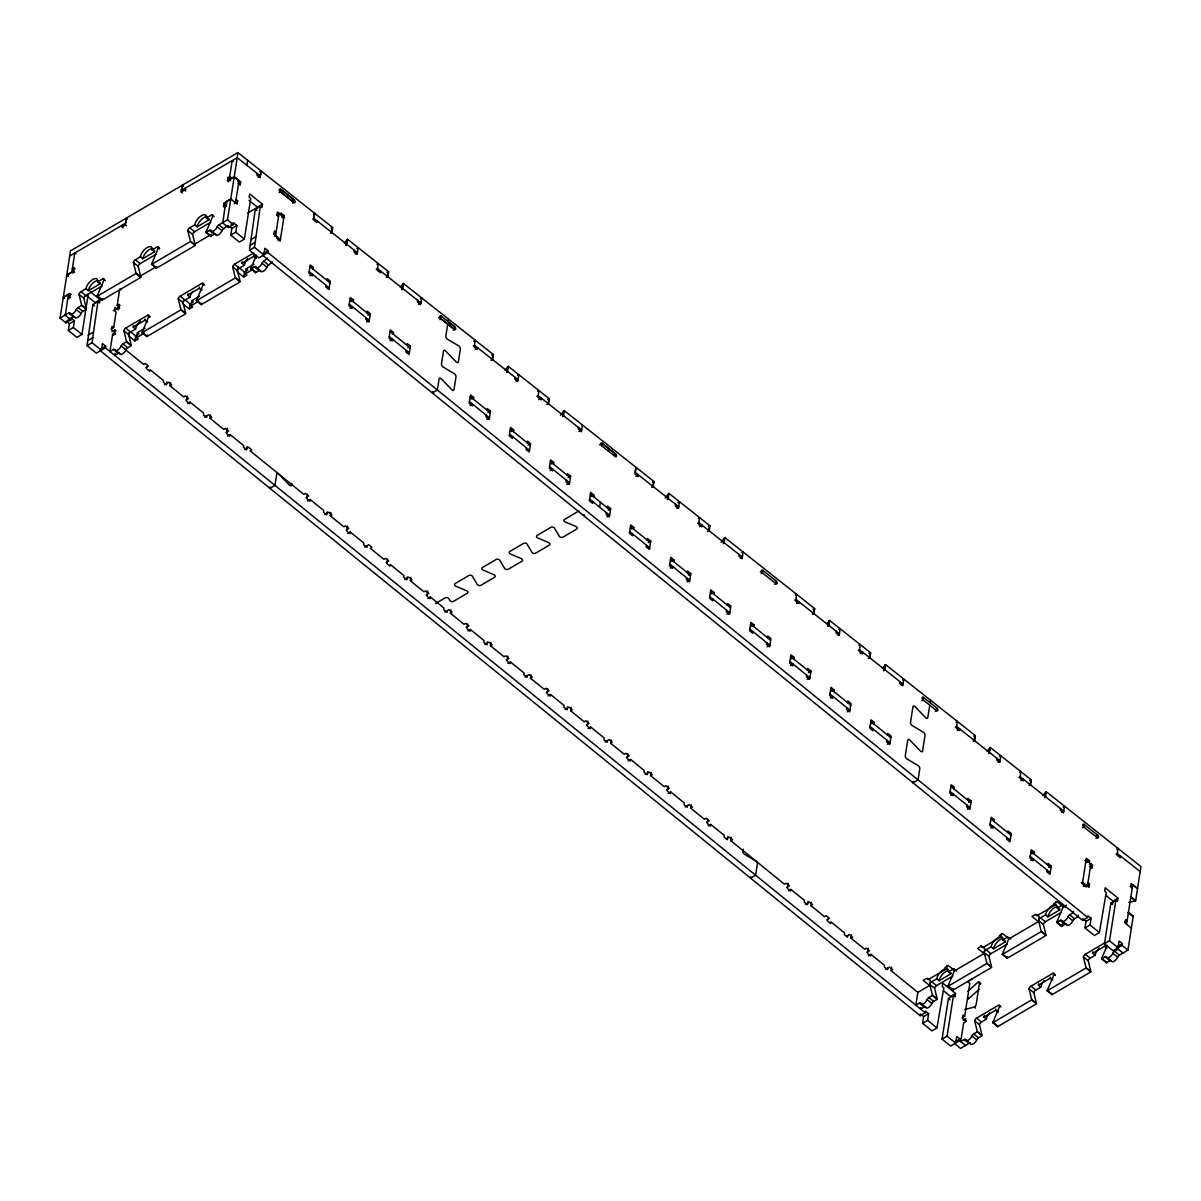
<?xml version="1.0" encoding="UTF-8"?>
<svg xmlns="http://www.w3.org/2000/svg" width="1201" height="1201" viewBox="0 0 1201 1201"><rect width="100%" height="100%" fill="white"/><g stroke="black" fill="none" stroke-linecap="round" stroke-linejoin="round"><path stroke-width="1.5" d="M97.912 301.661L92.057 342.675L101.409 350.257L102.445 343.576L105.658 346.173L105.403 347.84L96.38 353.199L87.042 345.618L92.882 304.604L97.912 301.661L99.518 302.952L100.028 299.619L90.195 291.633M260.332 206.302L254.492 247.316L263.83 254.897L264.881 248.232L268.078 250.829L267.823 252.495L258.815 257.855L249.463 250.273L255.318 209.244L260.332 206.302L261.938 207.608L262.464 204.26L249.643 193.871L249.117 197.204L250.724 198.51L244.358 239.104L239.344 242.062L230.772 235.111L231.823 228.43L236.837 225.488L233.64 222.891L231.117 224.362M679.436 502.033L677.799 502.694M699.507 517.901L698.291 518.322M998.031 762.08L1000.163 760.533M1018.958 777.467L1020.25 776.416M68.127 276.065L66.806 274.999L70.454 250.889L237.903 152.587L332.677 227.529L331.986 232.589A2.327 1.591 7.9 0 1 331.431 232.829L330.305 233.099M126.27 218.132L125.58 223.206L69.778 255.978M182.087 185.359L181.396 190.434L237.228 157.676L237.903 152.587M246.896 165.333L247.601 160.258M257.134 173.409L256.894 175.106L260.107 177.643L261.037 170.887L259.821 171.638M258.275 177.208L260.377 175.977L261.067 170.902M279.172 192.565L280.449 191.86L280.809 189.323A1.756 0.976 59.6 0 0 279.398 189.608A1.756 0.976 59.6 0 0 280.418 191.83L293.81 202.429A1.756 0.976 59.6 0 0 295.191 202.113A1.756 0.976 59.6 0 0 294.155 199.891L280.779 189.293L279.202 190.208M292.549 203.164L293.84 202.444L294.185 199.906L280.809 189.323M314.602 213.223L313.656 219.978L316.869 222.53L317.109 220.834M312.665 219.062L313.926 218.312L314.617 213.253L313.371 213.988M331.431 232.829L332.137 227.755A2.327 1.591 7.9 0 0 332.677 227.529M345.918 245.439L347.179 239.645A2.327 1.591 7.9 0 1 347.599 239.314L388.614 271.741L387.908 276.815A2.327 1.591 7.9 0 1 387.368 277.056L386.242 277.326M347.599 239.314L346.894 244.388A2.327 1.591 7.9 0 0 346.488 244.719M354.205 250.168L353.965 251.85L357.177 254.402L358.108 247.631L356.862 248.367M380.717 271.126L380.477 272.822L377.264 270.27L378.195 263.514L376.949 264.25M387.368 277.056L388.073 271.981A2.327 1.591 7.9 0 0 388.614 271.741M401.855 289.666L403.116 283.871A2.327 1.591 7.9 0 1 403.536 283.541L475.101 340.123M403.536 283.541L402.83 288.615A2.327 1.591 7.9 0 0 402.41 288.946M417.648 300.325L417.408 302.021L420.62 304.559L421.746 297.938L420.485 298.674M439.866 319.631L441.127 318.896L441.473 316.358L438.965 317.83M453.257 330.215L454.518 329.479L454.864 326.942L441.292 316.208A1.756 0.976 59.6 0 0 439.911 316.524A1.756 0.976 59.6 0 0 440.932 318.745L454.323 329.329A1.756 0.976 59.6 0 0 455.704 329.014A1.756 0.976 59.6 0 0 454.669 326.792L448.108 321.598L448.498 319.091M490.984 360.135L492.11 359.865A2.327 1.591 7.9 0 0 492.65 359.639L493.356 354.565L475.296 340.288L474.17 346.894L477.382 349.431L477.623 347.75L475.116 349.221M492.11 359.865L492.815 354.79A2.327 1.591 7.9 0 0 493.356 354.565M506.597 372.475L507.858 366.68A2.327 1.591 7.9 0 1 508.263 366.35L549.292 398.777L548.587 403.851A2.327 1.591 7.9 0 1 548.046 404.091L546.92 404.362M508.263 366.35L507.573 371.424A2.327 1.591 7.9 0 0 507.152 371.755M514.884 377.204L514.644 378.9L517.856 381.438L518.787 374.667L517.541 375.418M548.046 404.091L548.752 399.017A2.327 1.591 7.9 0 0 549.292 398.777M562.533 416.702L563.794 410.907A2.327 1.591 7.9 0 1 564.2 410.577L654.035 481.601L653.329 486.675A2.327 1.591 7.9 0 1 652.789 486.9L651.663 487.171M564.2 410.577L563.509 415.651A2.327 1.591 7.9 0 0 563.089 415.981M578.492 427.496L578.251 429.177L581.464 431.729L582.395 424.959M615.122 456.455L615.467 453.918L602.076 443.319L601.716 445.856L615.167 456.5A1.756 0.976 59.6 0 0 616.548 456.185A1.756 0.976 59.6 0 0 615.513 453.963L602.136 443.379A1.756 0.976 59.6 0 0 600.755 443.694A1.756 0.976 59.6 0 0 601.776 445.901M608.427 451.171L608.757 448.619M652.789 486.9L653.479 481.826A2.327 1.591 7.9 0 0 654.035 481.601M667.276 499.511L668.537 493.716A2.327 1.591 7.9 0 1 668.942 493.386L709.971 525.828L709.266 530.887A2.327 1.591 7.9 0 1 708.725 531.127L707.599 531.397M668.942 493.386L668.251 498.46A2.327 1.591 7.9 0 0 667.831 498.79M675.562 504.24L675.322 505.936L678.535 508.473L679.466 501.703M699.552 517.586L698.622 524.357L701.834 526.894L702.06 525.197L699.552 526.669M708.725 531.127L709.416 526.053A2.327 1.591 7.9 0 0 709.971 525.828M723.212 543.738L724.473 537.943A2.327 1.591 7.9 0 1 724.879 537.613L743.104 552.01L741.843 552.76M724.879 537.613L724.188 542.687A2.327 1.591 7.9 0 0 723.768 543.017M739.17 554.532L738.93 556.228L742.143 558.765L743.089 551.98L814.713 608.637L814.008 613.711A2.327 1.591 7.9 0 1 813.467 613.936L812.341 614.206M775.876 583.551L776.221 581.014L762.815 570.415A1.756 0.976 59.6 0 0 761.434 570.73A1.756 0.976 59.6 0 0 762.455 572.952L775.876 583.551L774.615 584.286M813.467 613.936L814.158 608.862A2.327 1.591 7.9 0 0 814.713 608.637M827.954 626.547L829.215 620.752A2.327 1.591 7.9 0 1 829.621 620.422L870.65 652.864L869.944 657.938A2.327 1.591 7.9 0 1 869.404 658.163L868.278 658.433M829.621 620.422L828.93 625.496A2.327 1.591 7.9 0 0 828.51 625.826M836.241 631.276L836.001 632.972L839.214 635.509L840.145 628.754L838.898 629.489M869.404 658.163L870.094 653.089A2.327 1.591 7.9 0 0 870.65 652.864M883.891 670.774L885.152 664.979A2.327 1.591 7.9 0 1 885.557 664.648L975.392 735.673L974.687 740.747A2.327 1.591 7.9 0 1 974.146 740.972L973.02 741.242M885.557 664.648L884.852 669.723A2.327 1.591 7.9 0 0 884.446 670.053M899.834 681.567L899.609 683.264L902.822 685.801L903.752 679.03L902.521 679.796M923.494 697.451L936.9 708.05A1.756 0.976 59.6 0 1 937.906 710.256A1.756 0.976 59.6 0 1 936.525 710.572L923.134 699.988A1.756 0.976 59.6 0 1 922.113 697.766A1.756 0.976 59.6 0 1 923.494 697.451L923.164 700.003L921.903 700.738M936.9 708.05L936.54 710.587L935.294 711.322M974.146 740.972L974.837 735.898A2.327 1.591 7.9 0 0 975.392 735.673M988.633 753.582L989.894 747.803A2.327 1.591 7.9 0 1 990.3 747.457L1031.329 779.899L1030.623 784.974A2.327 1.591 7.9 0 1 1030.083 785.199L1028.957 785.469M990.3 747.457L989.594 752.532A2.327 1.591 7.9 0 0 989.189 752.862M996.92 758.311L996.68 760.008L999.893 762.545L1000.823 755.789L999.562 756.525M1030.083 785.199L1030.773 780.125A2.327 1.591 7.9 0 0 1031.329 779.899M1044.57 797.809L1045.831 792.014A2.327 1.591 7.9 0 1 1046.236 791.684L1140.95 866.567L1135.696 900.66A2.327 1.081 -51 0 1 1135.305 900.84M1046.236 791.684L1045.531 796.758A2.327 1.591 7.9 0 0 1045.125 797.089M1060.513 808.603L1060.288 810.3L1063.501 812.837L1064.431 806.081M1084.188 824.502L1083.842 827.039L1082.551 827.759M1120.503 856.028L1120.263 857.724L1117.05 855.172L1117.981 848.416L1116.75 849.167M88.289 293.855L81.938 334.463L76.909 337.406L68.352 330.455L73.366 327.513L74.417 320.832L71.204 318.235L70.949 319.901L65.92 322.859L60.05 318.085L66.761 275.239L73.456 271.306L73.982 267.973L75.183 268.934M65.244 314.061L65.079 315.142L70.949 319.901M70.274 295.866L68.337 294.29L65.379 315.383M66.806 274.999L71.82 272.042L74.807 252.946L76.008 253.921M68.982 298.839L67.781 297.878L69.448 296.887L69.973 293.554L71.174 294.53M65.92 322.859L66.19 321.192L69.388 323.79L68.352 330.455M69.883 319.046L70.048 317.965M100.629 349.131L100.374 350.797L920.176 1015.701L925.19 1012.758L925.461 1011.092L928.658 1013.689L927.622 1020.37L922.593 1023.312L931.946 1030.893L936.96 1027.951L943.836 987.762L942.23 986.456L942.755 983.124L955.576 993.512L955.05 996.845L953.444 995.554L948.43 998.496L942.064 1039.105L950.637 1046.056L959.644 1040.697L959.899 1039.03L956.702 1036.433L955.651 1043.099L947.094 1036.148L953.444 995.554M123.193 227.74L121.992 226.764L122.262 225.097L123.763 226.313M121.992 226.764L125.339 224.797L126.39 218.132L127.591 219.107M116.032 330.921L114.831 329.945L114.32 333.277L112.639 334.268L109.937 351.533L113.464 349.461A2.327 1.081 -51 0 1 114.876 349.641A4.669 2.177 -51 0 0 117.683 350.016A4.669 2.177 -51 0 0 121.181 345.933A2.327 1.081 -51 0 1 122.937 343.891L126.465 341.835L131.269 345.723L127.741 347.795A2.327 1.081 -51 0 0 125.985 349.836A4.669 2.177 -51 0 1 122.487 353.92A4.669 2.177 -51 0 1 119.68 353.559A2.327 1.081 -51 0 0 118.268 353.364L113.464 349.461M111.168 329.059L113.69 327.588L116.122 312.02L114.515 310.714L115.041 307.381L118.253 309.978M119.575 307.291L117.173 305.339L119.71 289.156M113.299 310.639L118.314 307.696L118.839 304.363L120.04 305.339M114.5 333.893L114.771 332.227L111.558 329.629L112.083 326.297L113.69 327.588M115.086 353.274L114.741 355.436L118.268 353.364M129.017 332.407L128.492 335.74L134.902 340.934L138.25 338.967L136.644 337.676L137.439 332.662L145.111 328.158M134.902 340.934L135.683 335.935L137.92 334.614M146.792 366.996L146.522 368.662L149.735 371.274L149.99 369.593L163.606 380.642L163.351 382.308L166.549 384.905L167.014 381.993M182.357 193.001L181.156 192.04L182.207 185.359L183.408 186.335M181.156 192.04L184.504 190.073L184.774 188.392L185.975 189.368M185.84 400.083L188.512 398.507L185.314 395.91L183.633 396.885L170.017 385.836L170.542 382.503M183.408 300.46L182.882 303.808L189.293 309.002L192.64 307.036L191.049 305.73L191.83 300.73L199.501 296.227M189.293 309.002L190.073 304.003L192.31 302.682M187.371 396.15L186.575 401.149L189.788 403.761L190.043 402.08L203.66 413.129L203.404 414.795L206.602 417.393L206.872 415.726M224.707 207.428L223.506 206.452L224.032 203.119L230.727 199.186M228.715 181.831L227.514 180.871L228.04 177.523L229.706 176.547L230.907 177.523M222.77 222.981L225.743 201.888L230.757 198.931L237.167 204.14L237.693 200.792L236.087 199.501M230.547 180.72L229.226 179.64L232.213 160.544L233.414 161.519M227.454 225.563L223.746 228.715A2.327 1.081 -51 0 0 222.005 230.742A4.669 2.177 -51 0 1 218.477 234.826A4.669 2.177 -51 0 1 215.67 234.45A2.327 1.081 -51 0 0 214.273 234.255L210.745 236.342L205.941 232.439L209.469 230.367A2.327 1.081 -51 0 1 210.881 230.547A4.669 2.177 -51 0 0 213.658 230.922A4.669 2.177 -51 0 0 217.171 226.854A2.327 1.081 -51 0 1 218.942 224.812L227.499 219.783L234.21 176.937L239.014 180.826L235.531 203.074L234.27 203.81M229.226 179.64L234.255 176.682L237.228 157.676L260.377 175.977M222.47 222.74L228.355 227.499L228.61 225.833M228.355 227.499L233.369 224.557L233.64 222.891M234.255 176.682L240.65 181.891L240.14 185.224L238.534 183.918M230.772 235.111L235.801 232.153L236.837 225.488M225.893 432.57L228.565 430.994L225.368 428.397L223.686 429.373L210.07 418.323L210.595 414.991M237.798 268.529L237.288 271.876L243.683 277.071L247.046 275.104L245.439 273.798L246.22 268.799L253.891 264.295M243.683 277.071L244.479 272.072L246.7 270.75M227.484 428.217L226.644 433.651L229.841 436.248L230.097 434.567L243.728 445.616L243.458 447.282L246.67 449.895L247.181 446.547M267.508 258.05L263.8 261.202A2.327 1.081 -51 0 0 262.043 263.244A4.669 2.177 -51 0 1 258.545 267.313A4.669 2.177 -51 0 1 255.738 266.952A2.327 1.081 -51 0 0 254.327 266.757L250.799 268.844L255.603 272.732L259.146 270.66A2.327 1.081 -51 0 1 260.542 270.856A4.669 2.177 -51 0 0 263.364 271.216A4.669 2.177 -51 0 0 266.862 267.147A2.327 1.081 -51 0 1 268.619 265.091L272.312 261.953M277.191 236.867L276.936 238.534L280.133 241.146L284.142 215.549L280.929 212.952L280.674 214.619M270.165 486.93L269.94 488.327L274.969 485.384L276.71 474.26A2.327 1.291 59.6 0 1 278.827 474.125L289.456 485.144A2.327 1.291 59.6 0 0 291.573 485.009L291.828 483.418M313.206 269.234L313.461 267.568L310.263 264.971L308.957 273.318L312.155 275.915L312.41 274.248L309.903 275.72M326.041 285.298L325.771 286.964L328.984 289.561L330.29 281.214L327.077 278.617L326.822 280.283M307.426 494.242L306.75 498.625L309.948 501.222L310.218 499.556L323.835 510.59L323.564 512.257L326.777 514.869L327.227 511.941M353.259 301.721L353.514 300.055L350.317 297.458L349.011 305.805L352.208 308.402L352.478 306.735L349.956 308.207M346.053 530.031L348.74 528.455L345.528 525.858L343.861 526.834L330.245 515.799L330.77 512.452M366.095 317.785L365.825 319.451L369.037 322.048L370.343 313.701L367.131 311.104L366.875 312.77M347.584 526.098L346.804 531.112L350.001 533.709L350.272 532.043L363.888 543.077L363.633 544.759L366.83 547.356L367.086 545.674M393.312 334.208L393.568 332.542L390.37 329.945L389.064 338.292L392.262 340.889L392.532 339.222L390.01 340.694M406.148 350.272L405.893 351.938L409.091 354.535L410.397 346.188L407.199 343.591L406.929 345.257M387.578 559.005L386.857 563.599L390.07 566.196L390.325 564.53L403.941 575.564L403.686 577.246L406.884 579.843L407.349 576.915M432.585 391.586L432.36 392.967L437.389 390.025L439.131 378.9A2.327 1.291 59.6 0 1 441.247 378.765L451.876 389.785A2.327 1.291 59.6 0 0 453.993 389.649L455.99 376.904A2.327 1.291 59.6 0 0 454.383 373.751L443.094 366.996A2.327 1.291 59.6 0 1 441.488 363.843L443.484 351.097A2.327 1.291 59.6 0 1 445.616 350.962L456.23 361.981A2.327 1.291 59.6 0 0 458.362 361.846L460.343 349.101A2.327 1.291 59.6 0 0 458.737 345.933L447.448 339.192A2.327 1.291 59.6 0 1 445.841 336.025L447.718 324.105M426.175 595.005L428.847 593.429L425.649 590.832L423.968 591.808L410.352 580.774L410.877 577.426M427.691 591.072L426.91 596.086L430.123 598.683L430.378 597.017L443.995 608.051L443.739 609.733L446.937 612.33L447.207 610.663M473.419 399.182L473.689 397.516L470.477 394.919L469.171 403.266L472.383 405.863L472.639 404.197L470.131 405.668M466.228 627.492L468.9 625.916L465.703 623.319L464.021 624.295L450.405 613.261L450.93 609.913M486.255 415.246L486 416.912L489.197 419.509L490.503 411.162L487.306 408.565L487.036 410.232M467.684 623.98L466.964 628.573L470.176 631.171L470.432 629.504L484.048 640.538L483.793 642.22L486.99 644.817L487.456 641.889M512.692 436.684L512.437 438.35L509.224 435.753L510.53 427.406L513.743 430.003L513.473 431.669M506.282 659.98L508.954 658.403L505.756 655.806L504.075 656.782L490.458 645.748L490.984 642.4M526.308 447.733L526.053 449.399L529.251 451.996L530.557 443.649L527.359 441.052L527.104 442.719M507.813 656.046L507.017 661.06L510.23 663.658L510.485 661.991L524.116 673.04L523.846 674.707L527.059 677.304L527.314 675.638M553.541 464.171L553.796 462.49L550.583 459.893L549.277 468.24L552.49 470.837L552.745 469.171L550.238 470.642M546.335 692.467L549.022 690.89L545.809 688.293L544.143 689.284L530.512 678.235L531.037 674.887M566.362 480.22L566.106 481.886L569.319 484.483L570.625 476.136L567.412 473.539L567.157 475.206M547.836 688.743L547.086 693.547L550.283 696.145L550.538 694.478L564.17 705.527L563.9 707.194L567.112 709.791L567.563 706.864M592.799 501.658L592.543 503.324L589.346 500.727L590.652 492.38L593.849 494.977L593.594 496.659M599.614 507.182L600.395 502.168M586.388 724.954L589.075 723.377L585.863 720.78L584.196 721.771L570.58 710.722L571.091 707.374M606.43 512.707L606.16 514.373L609.372 516.97L610.678 508.624L607.466 506.026L607.211 507.693M587.92 721.02L587.139 726.035L590.337 728.632L590.607 726.965L604.223 738.014L603.953 739.681L607.166 742.278L607.421 740.612M632.867 534.145L632.597 535.811L629.399 533.214L630.705 524.867L633.903 527.464L633.648 529.146M626.442 757.441L629.129 755.864L625.916 753.267L624.25 754.258L610.633 743.209L611.159 739.876M646.483 545.194L646.213 546.86L649.426 549.457L650.732 541.111L647.519 538.513L647.264 540.18M627.943 753.718L627.192 758.522L630.39 761.119L630.66 759.452L644.276 770.502L644.021 772.168L647.219 774.765L647.714 771.627M673.701 561.633L673.956 559.951L670.759 557.354L669.452 565.701L672.65 568.298L672.92 566.632L670.398 568.103M666.51 789.928L669.182 788.351L665.985 785.754L664.303 786.745L650.687 775.696L651.212 772.363M686.537 577.681L686.266 579.347L689.479 581.945L690.785 573.598L687.572 571L687.317 572.667M668.026 785.994L667.246 791.009L670.443 793.606L670.713 791.939L684.33 802.989L684.075 804.655L687.272 807.252L687.542 805.586M712.974 599.119L712.703 600.785L709.506 598.188L710.812 589.841L714.01 592.438L713.754 594.12M706.563 822.415L709.236 820.838L706.038 818.241L704.356 819.232L690.74 808.183L691.266 804.85M726.59 610.168L726.335 611.834L729.532 614.432L730.839 606.085L727.641 603.487L727.371 605.154M707.99 819.112L707.299 823.496L710.512 826.093L710.767 824.426L724.383 835.476L724.128 837.142L727.326 839.739L727.851 836.406M753.027 631.606L752.772 633.272L749.559 630.675L750.865 622.328L754.078 624.94L753.808 626.607M786.67 887.389L789.342 885.813L786.145 883.215L784.463 884.206L730.793 840.67L731.319 837.337M766.643 642.655L766.388 644.321L769.586 646.919L770.892 638.572L767.694 635.975L767.424 637.641M743.164 849.137L742.864 851.074A2.327 1.291 59.6 0 0 744.47 854.241L755.759 860.997A2.327 1.291 59.6 0 1 757.366 864.15L755.624 875.229L750.61 878.171L750.82 876.79M793.861 659.094L794.131 657.427L790.919 654.815L789.612 663.162L792.825 665.759L793.08 664.093L790.573 665.564M806.697 675.142L806.441 676.809L809.639 679.406L810.945 671.059L807.748 668.462L807.492 670.128M788.231 883.26L787.406 888.47L790.618 891.067L790.874 889.401L804.49 900.45L804.235 902.116L807.447 904.713L807.958 901.381M833.914 691.581L834.185 689.914L830.972 687.302L829.666 695.649L832.878 698.246L833.134 696.58L830.627 698.051M826.723 919.876L829.411 918.3L826.198 915.702L824.532 916.693L810.9 905.644L811.426 902.311M846.75 707.629L846.495 709.296L849.692 711.893L851.014 703.546L847.801 700.949L847.546 702.63M827.729 919.29L827.474 920.957L830.672 923.554L830.927 921.888L844.558 932.937L844.288 934.603L847.501 937.2L847.756 935.534M873.187 729.067L872.932 730.733L869.734 728.136L871.04 719.804L874.238 722.401L873.983 724.068M866.777 952.363L869.464 950.787L866.251 948.19L864.585 949.18L850.969 938.131L851.479 934.798M886.818 740.116L886.548 741.783L889.761 744.38L891.067 736.048L887.854 733.436L887.599 735.117M868.338 948.235L867.527 953.444L870.725 956.041L870.995 954.375L884.612 965.424L884.341 967.09L887.554 969.687L887.809 968.021M913.255 781.431L913.03 782.827L918.059 779.869L919.786 768.79A2.327 1.291 59.6 0 0 918.18 765.637L906.89 758.882A2.327 1.291 59.6 0 1 905.284 755.729L907.716 740.191A2.327 1.291 59.6 0 1 909.833 740.071L920.461 751.09A2.327 1.291 59.6 0 0 922.578 750.955L925.01 735.417A2.327 1.291 59.6 0 0 923.404 732.265L912.114 725.509A2.327 1.291 59.6 0 1 910.508 722.356L912.94 706.834A2.327 1.291 59.6 0 1 915.072 706.698L925.686 717.718A2.327 1.291 59.6 0 0 927.803 717.582L929.754 705.212M930.144 702.705L930.535 700.213M927.818 978.41L930.385 980.481L929.604 985.496L917.849 992.386L891.022 970.618L891.532 967.285M917.984 991.516L915.853 1005.192L919.381 1003.12A2.327 1.081 -51 0 1 920.792 1003.285A4.669 2.177 -51 0 0 923.569 1003.676A4.669 2.177 -51 0 0 927.082 999.592A2.327 1.081 -51 0 1 928.853 997.551L932.381 995.479L937.185 999.382L933.657 1001.454A2.327 1.081 -51 0 0 931.901 1003.496A4.669 2.177 -51 0 1 928.373 1007.564A4.669 2.177 -51 0 1 925.581 1007.189A2.327 1.081 -51 0 0 924.185 1007.008L919.381 1003.12M954.089 789.042L954.345 787.376L951.147 784.778L949.841 793.11L953.039 795.708L953.309 794.041L950.787 795.527M920.897 1007.564L920.657 1009.08L924.185 1007.008M920.176 1015.701L920.431 1014.034L923.644 1016.631L922.593 1023.312M966.925 805.09L966.655 806.757L969.868 809.354L971.174 801.022L967.961 798.41L967.706 800.091M929.604 985.496L923.194 980.286L926.541 978.32L928.148 979.626L946.568 968.817L947.094 965.469M994.143 821.529L994.398 819.863L991.2 817.265L989.894 825.597L993.092 828.195L993.362 826.528L990.855 828.014M962.166 1017.742L964.673 1016.271L969.808 983.454L968.216 982.163M967.796 991.275L978.139 982.103A2.327 1.081 -51 0 1 979.551 982.778L976.158 1004.471A2.327 1.081 -51 0 1 974.221 1007.129L964.658 1009.531M946.568 968.817L944.962 967.511L948.31 965.544L954.72 970.738L983.994 953.549L984.775 948.55L980.932 945.427M1006.978 837.577L1006.723 839.244L1009.921 841.841L1011.227 833.509L1008.029 830.912L1007.759 832.578M983.994 953.549L977.584 948.355L980.932 946.388L982.538 947.694L1000.958 936.885L1001.484 933.537M1034.196 854.016L1034.466 852.35L1031.254 849.753L1029.948 858.084L1033.16 860.697L1033.415 859.015L1030.908 860.501M1000.958 936.885L999.352 935.579L1002.7 933.612L1009.11 938.807L1038.385 921.617L1039.18 916.618L1036.613 914.531M1047.032 870.064L1046.777 871.731L1049.974 874.328L1051.28 865.996L1048.083 863.399L1047.812 865.065M1038.385 921.617L1031.974 916.423L1035.322 914.456L1036.928 915.762L1055.349 904.938L1055.874 901.606M1073.484 911.259L1073.259 912.79L1069.716 914.862A2.327 1.081 -51 0 0 1067.974 916.888A4.669 2.177 -51 0 1 1064.446 920.972A4.669 2.177 -51 0 1 1061.639 920.597A2.327 1.081 -51 0 0 1060.243 920.401L1056.715 922.488L1061.519 926.391L1065.047 924.32A2.327 1.081 -51 0 1 1066.473 924.485A4.669 2.177 -51 0 0 1069.25 924.875A4.669 2.177 -51 0 0 1072.748 920.807A2.327 1.081 -51 0 1 1074.52 918.75L1078.063 916.678L1078.303 915.162M1089.292 862.543L1089.547 860.877L1086.35 858.28L1082.341 883.861L1085.554 886.458L1085.809 884.792L1083.302 886.263M268.078 250.829L263.064 253.771L262.794 255.438L1082.596 920.356L1082.867 918.69M1087.926 882.75L1089.532 884.056L1089.007 887.389L1082.596 882.195L1081.35 882.93M1084.833 860.682L1086.094 859.946L1092.49 865.14L1091.979 868.473L1090.373 867.182M1115.864 900.195L1109.514 940.803L1118.086 947.754L1119.122 941.074L1122.334 943.671L1122.064 945.337L1113.057 950.697L1104.485 943.746L1110.85 903.152L1115.864 900.195L1117.47 901.501L1117.996 898.153L1105.175 887.764L1104.65 891.097L1106.256 892.403L1099.395 932.592L1094.366 935.534L1085.013 927.953L1086.064 921.287L1091.093 918.33L1087.881 915.732L1087.626 917.399L1082.596 920.356M1085.013 927.953L1090.043 925.01L1091.093 918.33M1117.996 898.153L1112.967 901.11L1112.456 904.443L1110.85 903.152M1118.641 945.772L1118.116 949.165L1114.588 951.237A2.327 1.081 -51 0 0 1112.832 953.279A4.669 2.177 -51 0 1 1109.319 957.347A4.669 2.177 -51 0 1 1106.511 956.972A2.327 1.081 -51 0 0 1105.115 956.792L1101.572 958.863L1106.391 962.767L1109.919 960.695A2.327 1.081 -51 0 1 1111.315 960.875A4.669 2.177 -51 0 0 1114.138 961.25A4.669 2.177 -51 0 0 1117.636 957.167A2.327 1.081 -51 0 1 1119.392 955.125L1127.949 950.111L1133.264 916.138L1128.46 912.25A2.327 1.081 -51 0 0 1127.964 912.595L1132.768 916.498A2.327 1.081 -51 0 1 1133.264 916.138M1126.583 924.245L1132.768 884.762L1137.572 888.65L1131.162 883.471L1130.636 886.803L1132.243 888.109M97.161 296.302L135.998 273.498L140.802 277.401L101.965 300.205L97.161 296.302A2.327 1.081 -51 0 1 97.296 295.791L104.112 279.593A2.327 1.081 -51 0 0 102.701 278.902L97.686 281.86A8.167 3.813 -51 0 0 92.732 279.458A8.167 3.813 -51 0 0 85.962 288.735L80.932 291.693A2.327 1.081 -51 0 0 78.996 294.335L81.608 304.994L86.427 308.897L83.8 298.238L78.996 294.335M101.965 300.205A2.327 1.081 -51 0 1 102.1 299.695L102.535 298.674M151.551 264.37L190.389 241.566L195.208 245.469L156.355 268.273L151.551 264.37A2.327 1.081 -51 0 1 151.686 263.86L158.517 247.661A2.327 1.081 -51 0 0 157.091 246.971L152.077 249.928A8.167 3.813 -51 0 0 147.123 247.526A8.167 3.813 -51 0 0 140.352 256.804L135.323 259.761A2.327 1.081 -51 0 0 133.386 262.403L136.013 273.062L140.817 276.966L138.205 266.307L133.386 262.403M156.355 268.273A2.327 1.081 -51 0 1 156.505 267.763L156.926 266.742M142.018 332.707L180.871 309.888L185.675 313.791L146.822 336.595L142.018 332.707A2.327 1.081 -51 0 1 142.153 332.182L148.984 315.983A2.327 1.081 -51 0 0 147.573 315.308L125.79 328.083A2.327 1.081 -51 0 0 123.868 330.725L126.48 341.384L131.284 345.287L128.672 334.629L123.868 330.725M146.822 336.595A2.327 1.081 -51 0 1 146.972 336.085L147.393 335.064M205.941 232.439A2.327 1.081 -51 0 1 206.092 231.928L212.907 215.73A2.327 1.081 -51 0 0 211.496 215.039L206.467 217.997A8.167 3.813 -51 0 0 201.528 215.595A8.167 3.813 -51 0 0 194.742 224.872L189.728 227.83A2.327 1.081 -51 0 0 187.791 230.472L190.404 241.131L195.208 245.034L192.595 234.375L187.791 230.472M210.745 236.342A2.327 1.081 -51 0 1 210.896 235.831L211.316 234.811M196.409 300.775L235.261 277.956L240.065 281.86L201.213 304.664L196.409 300.775A2.327 1.081 -51 0 1 196.559 300.25L203.374 284.052A2.327 1.081 -51 0 0 201.963 283.376L180.195 296.152A2.327 1.081 -51 0 0 178.258 298.794L180.871 309.453L185.675 313.356L183.062 302.697L178.258 298.794M201.213 304.664A2.327 1.081 -51 0 1 201.363 304.153L201.783 303.132M250.799 268.844A2.327 1.081 -51 0 1 250.949 268.318L256.489 255.152M255.603 272.732A2.327 1.081 -51 0 1 255.753 272.222L256.173 271.201M947.934 986.351L986.772 963.547L991.591 967.451L952.738 990.255L947.934 986.351A2.327 1.081 -51 0 1 948.069 985.841L954.9 969.642L956.702 971.099M952.738 990.255A2.327 1.081 -51 0 1 952.888 989.729L953.309 988.723M1002.325 954.42L1041.177 931.616L1045.981 935.519L1007.129 958.323L1002.325 954.42A2.327 1.081 -51 0 1 1002.475 953.909L1009.29 937.711L1010.792 938.927M1007.129 958.323A2.327 1.081 -51 0 1 1007.279 957.798L1007.699 956.792M992.792 1022.727L1031.644 999.923L1036.448 1003.826L997.596 1026.63L992.792 1022.727A2.327 1.081 -51 0 1 992.942 1022.216L999.757 1006.018A2.327 1.081 -51 0 0 998.346 1005.327L976.578 1018.103A2.327 1.081 -51 0 0 974.642 1020.76L977.254 1031.419L982.058 1035.322L979.446 1024.663L974.642 1020.76M1056.715 922.488A2.327 1.081 -51 0 1 1056.865 921.978L1063.681 905.779L1065.482 907.235M1061.519 926.391A2.327 1.081 -51 0 1 1061.669 925.866L1062.525 923.839M1047.182 990.795L1086.034 967.991L1090.838 971.894L1051.986 994.698L1047.182 990.795A2.327 1.081 -51 0 1 1047.332 990.285L1054.148 974.086A2.327 1.081 -51 0 0 1052.737 973.395L1030.968 986.171A2.327 1.081 -51 0 0 1029.032 988.828L1031.644 999.487L1036.448 1003.39L1033.836 992.732L1029.032 988.828M1101.572 958.863A2.327 1.081 -51 0 1 1101.722 958.353L1107.187 945.397M344.387 243.233L347.179 239.645M400.323 287.459L403.116 283.871M505.066 370.268L507.858 366.68M560.432 415.216L563.794 410.907M665.174 498.025L668.537 493.716M721.11 542.251L724.473 537.943M826.979 623.634L829.215 620.752M882.345 668.567L885.152 664.979M987.087 751.391L989.894 747.803M1043.023 795.617L1045.831 792.014M435.408 603.578L445.106 597.888A2.327 1.606 8.9 0 1 448.844 598.714L449.955 600.605A2.327 1.606 8.9 0 0 453.317 601.476L467.414 593.189A2.327 1.606 8.9 0 0 466.694 590.772L455.674 586.118A2.327 1.606 8.9 0 1 455.224 583.506L468.765 575.564A2.327 1.606 8.9 0 1 469.306 575.339L470.086 575.234A2.327 1.606 8.9 0 1 472.428 576.285L477.307 584.542A2.327 1.606 8.9 0 0 480.97 585.277L494.512 577.321A2.327 1.606 8.9 0 0 494.046 574.709L483.027 570.07A2.327 1.606 8.9 0 1 482.577 567.457L496.103 559.501A2.327 1.606 8.9 0 1 499.646 560.071L504.66 568.493A2.327 1.606 8.9 0 0 508.218 569.274L521.865 561.272A2.327 1.606 8.9 0 0 521.519 558.705L510.275 553.946A2.327 1.606 8.9 0 1 509.915 551.394L523.561 543.392A2.327 1.606 8.9 0 1 527.119 544.173L532.133 552.595A2.327 1.606 8.9 0 0 535.676 553.166L549.202 545.209A2.327 1.606 8.9 0 0 548.752 542.597L537.733 537.958A2.327 1.606 8.9 0 1 537.267 535.331L550.809 527.389A2.327 1.606 8.9 0 1 551.229 527.194L551.995 527.059A2.327 1.606 8.9 0 1 554.472 528.125L559.351 536.367A2.327 1.606 8.9 0 0 563.029 537.102L576.555 529.161A2.327 1.606 8.9 0 0 576.105 526.548L565.086 521.895A2.327 1.606 8.9 0 1 564.14 519.688L578.462 511.191A2.327 1.606 8.9 0 1 579.077 511.025M968.246 998.962A2.342 1.096 -51 0 0 968.727 998.601L979.07 989.429M837.773 634.804L839.454 633.813L795.948 599.434L794.702 600.17M858.28 650.432L859.526 649.696L903.077 684.12L901.396 685.11M73.982 267.973L72.3 268.949L73.816 270.165M227.514 180.871L234.21 176.937M237.768 181.561L239.014 180.826M238.143 183.363L240.65 181.891M68.337 294.29L63.308 297.248L64.644 298.313L63.278 297.488L69.973 293.554M223.506 206.452L225.188 205.461L226.389 206.437M235.186 202.278L237.693 200.792M85.962 288.735L88.364 290.687L100.088 283.811A8.167 3.813 -51 0 0 100.148 282.625M140.352 256.804L142.754 258.755L154.479 251.88A8.167 3.813 -51 0 0 154.539 250.694M194.742 224.872L197.144 226.824L208.869 219.948A8.167 3.813 -51 0 0 208.929 218.762M83.8 298.238A2.327 1.081 -51 0 1 85.736 295.581L102.07 286.003M138.205 266.307A2.327 1.081 -51 0 1 140.142 263.65L156.46 254.072M192.595 234.375A2.327 1.081 -51 0 1 194.532 231.718L210.851 222.14M60.05 318.085L68.607 313.071A2.327 1.081 -51 0 1 70.018 313.251A4.669 2.177 -51 0 0 72.796 313.626A4.669 2.177 -51 0 0 76.309 309.558A2.327 1.081 -51 0 1 78.08 307.501L81.608 305.429L86.412 309.333L82.884 311.404A2.327 1.081 -51 0 0 81.128 313.446A4.669 2.177 -51 0 1 77.6 317.514A4.669 2.177 -51 0 1 74.807 317.154A2.327 1.081 -51 0 0 73.411 316.959L68.607 313.071M100.028 299.619L95.014 302.562L86.547 295.701M262.464 204.26L257.434 207.218L248.967 200.342M139.541 276.515L155.004 267.448M194.352 244.343L211.226 234.45M247.766 212.997L257.599 207.218M67.436 320.457L73.411 316.974M69.388 323.79L74.417 320.832M292.909 200.627L294.155 199.891M117.173 305.339L118.839 304.363M276.981 214.559L279.067 213.328L275.584 235.576L274.338 236.312M281.635 217.036L284.142 215.549M282.625 217.966L283.871 217.216L277.476 212.022L276.951 215.369L278.542 216.66M88.093 335.199L93.123 332.242M250.514 239.84L255.543 236.897M87.823 340.619L92.852 337.661M250.243 245.259L255.273 242.317M273.603 233.715L276.11 232.228L274.504 230.937L273.978 234.27L280.388 239.464L278.302 240.695M87.042 345.618L92.057 342.675M249.463 250.273L254.492 247.316M111.903 331.671L114.831 329.945M232.649 266.862L237.453 270.765L240.065 281.424L235.261 277.521L232.649 266.862A2.327 1.081 -51 0 1 234.585 264.22L253.636 253.036M140.457 321.177A8.167 3.813 -51 0 0 135.623 329.029L133.221 327.077L144.946 320.202A8.167 3.813 -51 0 0 145.006 319.016M192.836 291.363A8.167 3.813 -51 0 0 190.013 297.097L187.611 295.146L199.336 288.27A8.167 3.813 -51 0 0 199.396 287.084M247.601 258.981A8.167 3.813 -51 0 0 244.419 265.166L242.017 263.214L253.726 256.338A8.167 3.813 -51 0 0 253.786 255.152M101.89 348.395L105.658 346.173M128.672 334.629A2.327 1.081 -51 0 1 130.609 331.986L135.623 329.029M183.062 302.697A2.327 1.081 -51 0 1 184.999 300.04L190.013 297.097M237.453 270.765A2.327 1.081 -51 0 1 239.389 268.108L244.419 265.166M253.726 256.338L256.444 258.095M136.644 337.676L144.33 333.157M191.049 305.73L198.72 301.226M245.439 273.798L253.111 269.294M145.786 367.596L148.459 366.02L145.261 363.423L143.58 364.398L125.219 349.506M355.331 253.936L357.418 252.705L313.926 218.312M164.477 384.62L168.485 382.263L171.698 384.86L170.017 385.836M376.243 269.324L377.504 268.589L421.041 303.012L418.533 304.484M351.007 301.526L353.514 300.055M187.536 403.566L190.043 402.08M367.836 315.172L370.343 313.701M204.53 417.107L208.539 414.75L211.751 417.347L210.07 418.323M366.62 321.943L369.292 320.382L349.266 304.138M227.589 436.053L230.097 434.567M438.77 317.68L441.292 316.208M407.89 347.659L410.397 346.188M244.584 449.594L248.607 447.237L251.805 449.835L250.123 450.825L303.808 494.347L305.474 493.371L308.687 495.968L306 497.544M473.629 341.264L475.296 340.288M473.344 346.098L474.605 345.363L518.096 379.741L516.01 380.972M471.167 399.002L473.689 397.516M307.696 501.027L310.218 499.556M487.996 412.634L490.503 411.162M324.69 514.568L328.714 512.211L331.911 514.809L330.245 515.799M486.78 419.419L489.468 417.843L469.441 401.599M537.628 391.286L538.874 390.55L537.943 397.306L541.156 399.858L541.381 398.162L538.874 399.633M536.922 396.36L538.183 395.624L581.644 429.988L578.957 431.564M511.221 431.489L513.743 430.003M347.75 533.514L350.272 532.043M528.05 445.121L530.557 443.649M364.744 547.055L368.767 544.699L371.965 547.296L370.298 548.287L383.915 559.321L385.596 558.345L388.794 560.942L386.121 562.518M551.289 463.976L553.796 462.49M599.554 444.805L602.076 443.319M568.103 477.608L570.625 476.136M614.206 454.654L615.467 453.918M404.797 579.543L408.82 577.186L412.033 579.783L410.352 580.774M566.887 484.393L569.574 482.817L549.548 466.573M591.342 496.463L593.849 494.977M427.871 598.488L430.378 597.017M635.945 476.392L638.467 474.905L638.226 476.602L635.014 474.065L635.945 467.294L635.194 472.338L678.775 506.777L676.673 508.008M608.156 510.11L610.678 508.624M444.865 612.03L448.874 609.673L452.086 612.27L450.405 613.261M606.955 516.88L609.628 515.304L589.601 499.061M631.396 528.95L633.903 527.464M467.925 630.975L470.432 629.504M648.225 542.597L650.732 541.111M484.919 644.517L488.927 642.16L492.14 644.757L490.458 645.748M697.601 523.396L698.847 522.66L742.398 557.084L740.311 558.315M671.449 561.437L673.956 559.951M507.978 663.462L510.485 661.991M688.278 575.084L690.785 573.598M524.972 677.004L528.995 674.647L532.193 677.244L530.512 678.235M687.062 581.854L689.734 580.278L669.708 564.035M711.502 593.925L714.01 592.438M548.031 695.949L550.538 694.478M760.323 571.901L762.83 570.43L762.485 572.967L761.224 573.703M565.025 709.491L569.049 707.134L572.246 709.731L570.58 710.722M727.115 614.342L729.788 612.765L709.761 596.522M795.392 595.095L796.653 594.36L795.693 601.101L798.905 603.638L799.145 601.956L796.623 603.427M751.556 626.412L754.078 624.94M588.085 728.437L590.607 726.965M605.079 741.978L609.102 739.621L612.3 742.218L610.633 743.209M767.169 646.829L769.856 645.252L749.829 629.009M791.609 658.899L794.131 657.427M628.138 760.924L630.66 759.452M808.438 672.545L810.945 671.059M858.97 645.357L860.231 644.622L859.3 651.392L862.513 653.929L862.738 652.233L860.231 653.719M645.132 774.465L649.156 772.108L652.353 774.705L650.687 775.696M807.222 679.316L809.909 677.739L789.883 661.496M831.677 691.386L834.185 689.914M668.206 793.411L670.713 791.939M685.186 806.952L689.209 804.595L692.422 807.192L690.74 808.183M847.275 711.803L849.963 710.226L829.936 693.983M871.731 723.873L874.238 722.401M708.26 825.898L710.767 824.426M726.59 838.658L729.262 837.082L732.475 839.679L730.793 840.67M887.344 744.29L890.016 742.713L869.989 726.47M956.071 722.131L957.332 721.396L956.371 728.136L959.584 730.673L959.824 728.992L957.302 730.463M955.365 727.205L956.627 726.47L1000.133 760.864M788.366 890.872L790.874 889.401M968.667 802.493L971.174 801.022M1019.649 772.393L1020.91 771.658L1019.979 778.428L1023.192 780.965L1023.417 779.269L1020.91 780.755M805.361 904.428L809.369 902.056L812.582 904.668L810.9 905.644M967.451 809.264L970.123 807.688L950.096 791.444M1063.2 806.832L1064.446 806.096M846.75 936.119L849.437 934.543L852.635 937.155L850.969 938.131M1061.654 812.386L1063.756 811.17L1020.204 776.732M1031.944 853.821L1034.466 852.35M1082.596 825.402L1084.158 824.487L1097.579 835.085A1.756 0.976 59.6 0 1 1098.585 837.292A1.756 0.976 59.6 0 1 1097.204 837.607L1095.943 838.343M868.473 955.846L870.995 954.375M1096.303 835.806L1097.549 835.07L1097.219 837.622L1083.812 827.024A1.756 0.976 59.6 0 1 1082.792 824.802A1.756 0.976 59.6 0 1 1084.158 824.487M1048.773 867.467L1051.28 865.996M885.467 969.402L889.491 967.03L892.688 969.642L891.022 970.618M1087.04 862.348L1089.547 860.877M1089.637 864.585L1090.898 863.849L1087.415 886.098L1086.154 886.833M1089.983 866.612L1092.49 865.14M1116.044 854.241L1117.305 853.506L1140.244 871.641M1085.764 886.263L1089.532 884.056M929.769 984.385L934.588 988.288L937.2 998.947L932.396 995.044L929.769 984.385A2.327 1.081 -51 0 1 931.706 981.727L936.735 978.785A8.167 3.813 -51 0 1 943.506 969.507A8.167 3.813 -51 0 1 948.46 971.909L950.862 973.846L939.137 980.737L936.735 978.785M948.46 971.909L953.474 968.952A2.327 1.081 -51 0 1 954.225 968.697M984.174 952.453L988.978 956.356L991.591 967.015L986.787 963.112L984.174 952.453A2.327 1.081 -51 0 1 986.111 949.796L991.125 946.853A8.167 3.813 -51 0 1 997.911 937.576A8.167 3.813 -51 0 1 1002.85 939.978L1005.252 941.914L993.527 948.805L991.125 946.853M1002.85 939.978L1007.879 937.02L1009.38 938.236M1038.565 920.521L1043.369 924.425L1045.981 935.084L1041.177 931.18L1038.565 920.521A2.327 1.081 -51 0 1 1040.501 917.864L1045.516 914.922A8.167 3.813 -51 0 1 1052.301 905.644A8.167 3.813 -51 0 1 1057.24 908.046L1059.642 909.983L1047.918 916.873L1045.516 914.922M1057.24 908.046L1062.269 905.089L1063.47 906.064M1066.443 905.149L1063.501 906.875L1057.105 901.681L1053.742 903.647L1055.349 904.938M934.588 988.288A2.327 1.081 -51 0 1 936.525 985.631L952.843 976.053M988.978 956.356A2.327 1.081 -51 0 1 990.915 953.699L1007.234 944.121M1043.369 924.425A2.327 1.081 -51 0 1 1045.305 921.767L1061.624 912.19M967.991 981.487L972.014 979.13M1130.081 886.323L1132.768 884.762M955.576 993.512L950.546 996.47L943.446 990.705M923.644 1016.631L928.658 1013.689M1124.586 922.398L1127.093 920.927L1125.502 919.621L1124.977 922.953L1131.387 928.163M963.142 1020.189L965.829 1018.613L965.304 1021.961L963.637 1022.937L960.71 1041.567L964.238 1039.496A2.327 1.081 -51 0 1 965.649 1039.676A4.669 2.177 -51 0 0 968.456 1040.051A4.669 2.177 -51 0 0 971.969 1035.968A2.327 1.081 -51 0 1 973.711 1033.926L977.254 1031.854L982.058 1035.757L978.53 1037.829A2.327 1.081 -51 0 0 976.773 1039.871A4.669 2.177 -51 0 1 973.26 1043.939A4.669 2.177 -51 0 1 970.453 1043.579A2.327 1.081 -51 0 0 969.057 1043.384L964.238 1039.496M1083.422 956.897L1088.226 960.8L1090.853 971.459L1086.034 967.556L1083.422 956.897A2.327 1.081 -51 0 1 1085.359 954.24L1105.581 942.38M942.064 1039.105L947.094 1036.148M1104.485 943.746L1109.514 940.803M989.594 1012.878A8.167 3.813 -51 0 0 986.411 1019.064L984.009 1017.112L995.719 1010.236A8.167 3.813 -51 0 0 995.779 1009.035M1044.39 980.496A8.167 3.813 -51 0 0 1040.802 987.132L1038.4 985.18L1050.124 978.29A8.167 3.813 -51 0 0 1050.169 977.104M1099.185 948.129A8.167 3.813 -51 0 0 1095.192 955.2L1092.79 953.249L1104.515 946.358A8.167 3.813 -51 0 0 1104.575 945.172M979.446 1024.663A2.327 1.081 -51 0 1 981.382 1022.006L986.411 1019.064M1033.836 992.732A2.327 1.081 -51 0 1 1035.772 990.074L1040.802 987.132M1088.226 960.8A2.327 1.081 -51 0 1 1090.163 958.143L1095.192 955.2M954.885 1041.973L959.899 1039.03M1122.334 943.671L1117.305 946.628L1117.05 948.295L1122.92 953.054M969.057 1043.384L960.5 1048.413L954.615 1043.654M1128.85 902.476L1135.215 900.87L1130.411 896.967A2.327 1.081 -51 0 0 1130.877 896.757L1135.696 900.66M331.011 228.025L332.137 227.755M386.947 272.252L388.073 271.981M491.689 355.061L492.815 354.79M547.626 399.287L548.752 399.017M652.368 482.096L653.479 481.826M708.29 526.323L709.416 526.053M813.032 609.132L814.158 608.862M868.969 653.359L870.094 653.089M973.711 736.168L974.837 735.898M1029.647 780.395L1030.773 780.125M280.449 191.86L293.84 202.444M441.127 318.896L454.518 329.479M120.505 289.171L121.346 289.831M228.04 177.523L230.142 179.234M1105.881 895.361L1112.967 901.11M255.318 209.244L256.909 210.55M309.993 266.637L330.02 282.881M350.046 299.124L370.073 315.368M390.115 331.611L410.141 347.855M470.222 396.585L490.248 412.829M510.275 429.072L530.302 445.316M550.328 461.559L570.355 477.803M590.382 494.046L610.408 510.29M630.435 526.533L650.462 542.777M670.488 559.02L690.53 575.279M710.557 591.523L730.583 607.766M750.61 624.01L770.637 640.253M790.663 656.497L810.69 672.74M830.717 688.984L850.743 705.227M870.77 721.471L890.797 737.714M950.877 786.445L970.918 802.688M990.945 818.932L1010.972 835.175M1030.998 851.419L1051.025 867.662M225.743 201.888L227.064 202.969M309.212 271.651L329.239 287.895M389.319 336.625L409.346 352.869M509.494 434.086L529.521 450.33M629.654 531.548L649.681 547.791M990.149 823.931L1010.176 840.175M1030.218 856.418L1050.244 872.662M224.032 203.119L226.434 205.056M227.499 219.783L233.369 224.557M267.823 252.495L1087.626 917.399M1122.064 945.337L1127.949 950.111M184.504 190.073L185.705 191.049M229.676 226.704L231.823 228.43M1083.933 919.546L1086.064 921.287M235.801 232.153L244.358 239.104M1090.043 925.01L1099.395 932.592M212.907 215.73L214.108 216.705M211.496 215.039L213.298 216.51M218.942 224.812L223.746 228.715M263.8 261.202L268.619 265.106M1069.716 914.862L1074.52 918.75M1114.588 951.237L1119.392 955.125M206.467 217.997L208.869 219.948M217.186 226.854L222.005 230.742M262.058 263.244L266.862 267.147M1067.974 916.888L1072.778 920.792M1104.515 946.358L1106.917 948.31M1112.832 953.279L1117.636 957.167M210.881 230.562L215.685 234.45M255.738 266.952L260.542 270.856M1061.654 920.597L1066.458 924.5M1106.511 956.972L1111.315 960.875M209.469 230.367L214.273 234.27M254.327 266.757L259.146 270.66M1060.243 920.416L1065.047 924.32M1105.115 956.792L1109.919 960.695M206.092 231.928L210.896 235.831M250.949 268.318L255.753 272.222M1056.865 921.978L1061.669 925.866M1101.722 958.353L1106.526 962.241A2.327 1.081 -51 0 0 1106.391 962.767M246.22 268.799L247.826 270.105M189.728 227.83L194.532 231.718M238.068 266.862L244.479 272.072M1085.359 954.24L1090.163 958.143M234.585 264.22L239.389 268.108M1040.501 917.864L1045.305 921.767M158.517 247.661L159.718 248.637M203.374 284.052L204.575 285.027M1054.148 974.086L1055.349 975.062M157.091 246.971L159.208 248.682M201.963 283.376L203.464 284.592M1052.737 973.395L1055.139 975.347M125.339 224.797L126.54 225.773M152.077 249.928L154.479 251.88M199.336 288.27L201.738 290.222A8.167 3.813 -51 0 0 201.798 289.036M1050.124 978.29L1052.526 980.241A8.167 3.813 -51 0 0 1052.361 978.094M151.686 263.86L156.505 267.763M196.559 300.25L201.363 304.153M1002.475 953.909L1007.279 957.798M1047.332 990.285L1052.136 994.173A2.327 1.081 -51 0 0 1051.986 994.698M191.83 300.73L193.436 302.036M184.954 299.845L190.073 304.003M135.323 259.761L140.142 263.65M180.195 296.152L184.999 300.04M986.111 949.796L990.915 953.699M1030.968 986.171L1035.772 990.074M979.551 982.778L980.752 983.754M978.139 982.103L980.541 984.039M104.112 279.593L105.313 280.569M148.984 315.983L150.185 316.959M999.757 1006.018L1000.958 1006.993M102.701 278.902L104.502 280.373M147.573 315.308L149.675 317.004M954.375 969.687L955.275 970.423M97.686 281.86L100.088 283.811M144.946 320.202L147.348 322.153M995.719 1010.236L998.121 1012.173M73.456 271.306L74.657 272.282M118.314 307.696L119.515 308.672M967.526 997.626L968.727 998.601M71.82 272.042L73.156 273.122M97.296 295.791L102.1 299.695M142.153 332.182L146.972 336.085M948.069 985.841L952.888 989.729M974.221 1007.129L975.422 1008.104M992.942 1022.216L997.746 1026.104A2.327 1.081 -51 0 0 997.596 1026.63M66.761 275.239L67.962 276.215M137.439 332.662L139.031 333.968M130.564 331.776L135.683 335.935M80.932 291.693L85.736 295.581M125.79 328.083L130.609 331.986M931.706 981.727L936.525 985.631M976.578 1018.103L981.382 1022.006M92.882 304.604L94.489 305.91M948.43 998.496L950.021 999.802M964.673 1016.271L963.067 1014.98L962.541 1018.313L966.4 1021.435M69.448 296.887L70.649 297.863M114.32 333.277L115.521 334.253M112.639 334.268L113.84 335.244M78.08 307.501L82.884 311.404M122.937 343.906L127.741 347.795M928.853 997.551L933.657 1001.454M973.711 1033.926L978.53 1037.829M76.324 309.543L81.128 313.446M121.181 345.933L125.985 349.836M927.097 999.592L931.901 1003.496M971.969 1035.968L976.773 1039.871M70.003 313.251L74.822 317.154M114.876 349.641L119.68 353.544M920.792 1003.3L925.596 1007.204M965.649 1039.676L970.453 1043.579M105.403 347.84L925.19 1012.758M959.644 1040.697L965.514 1045.455M73.366 327.513L81.938 334.463M927.622 1020.37L936.96 1027.951M776.191 580.999A1.756 0.976 59.6 0 1 777.227 583.221A1.756 0.976 59.6 0 1 775.846 583.536M584.347 514.959A2.327 1.606 8.9 0 1 583.611 514.613M247.406 258.77A3.498 2.387 7.9 0 1 246.475 261.112M256.068 256.429A8.167 3.813 -51 0 1 256.128 258.29M147.408 320.967A8.167 3.813 -51 0 1 147.423 321.343M133.221 327.077A8.167 3.813 -51 0 1 133.566 325.726M187.611 295.146A8.167 3.813 -51 0 1 187.957 293.795M242.017 263.214A8.167 3.813 -51 0 1 242.347 261.863M88.364 290.687A8.167 3.813 -51 0 1 97.716 280.479M142.754 258.755A8.167 3.813 -51 0 1 146.957 251.489A8.167 3.813 -51 0 1 153.067 248.622M197.144 226.824A8.167 3.813 -51 0 1 201.137 219.768A8.167 3.813 -51 0 1 207.157 216.63M1059.657 908.451A8.167 3.813 -51 0 1 1059.642 909.983M1047.918 916.873A8.167 3.813 -51 0 1 1051.716 910.013A8.167 3.813 -51 0 1 1057.616 906.65M1005.312 940.728A8.167 3.813 -51 0 1 1005.252 941.914M993.527 948.805A8.167 3.813 -51 0 1 997.521 941.734A8.167 3.813 -51 0 1 1003.541 938.612M950.922 972.66A8.167 3.813 -51 0 1 950.862 973.846M939.137 980.737A8.167 3.813 -51 0 1 943.34 973.471A8.167 3.813 -51 0 1 949.451 970.603M998.181 1010.987A8.167 3.813 -51 0 1 998.181 1011.767M1092.79 953.249A8.167 3.813 -51 0 1 1093.12 951.898M1038.4 985.18A8.167 3.813 -51 0 1 1038.73 983.829M984.009 1017.112A8.167 3.813 -51 0 1 984.52 1015.28"/></g></svg>
